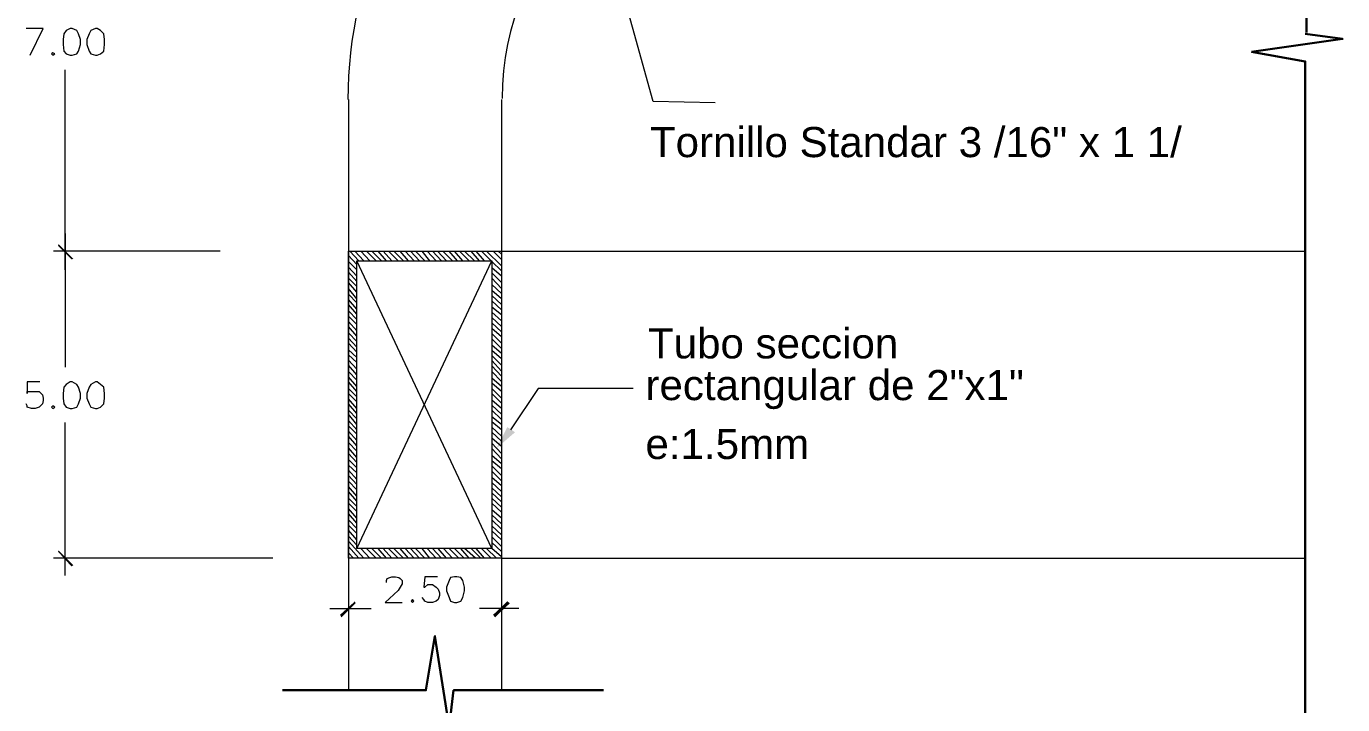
# Model space of a CAD drawing. Header units: inches. Extents: x -0.03 to 5.28, y 0.2 to 3.61.
# Drawn here: x 2.85 to 3.941, y 0.918 to 1.481 of the extents above; entities that cross this region are included whole.
import ezdxf

# ---------------------------------------------------------------- set-up
doc = ezdxf.new("R2010")
doc.units = ezdxf.units.IN
doc.header["$MEASUREMENT"] = 0
for name, color, linetype in [('PDF_PDF2_PDF4_PDF10_0', 7, 'Continuous'), ('PDF_PDF2_PDF4_PDF10_COTAS', 7, 'Continuous'), ('PDF_PDF2_PDF4_PDF10_COTAS-01', 7, 'Continuous'), ('PDF_Texto', 7, 'Continuous')]:
    doc.layers.add(name, color=color, linetype=linetype)
doc.layers.add('PDF_PDF2_PDF4_PDF10_PROYECCION 2', color=7, linetype='Continuous', true_color=0x7f7f7f)
doc.styles.add('PDF Arial', font='arial.ttf')

msp = doc.modelspace()

# ---------------------------------------------------------------- linework, layer by layer
at = {"layer": 'PDF_PDF2_PDF4_PDF10_0', "lineweight": 13}
for points in [[(3.421, 1.4177), (3.3696, 1.4188), (3.3182, 1.604)], [(2.8821, 1.2791), (2.8821, 1.445)], [(3.0105, 1.2946), (2.8724, 1.2946)], [(3.353, 1.1807), (3.2744, 1.1807), (3.2513, 1.1464)]]:
    msp.add_lwpolyline(points, dxfattribs=at)
at = {"layer": 'PDF_PDF2_PDF4_PDF10_0', "lineweight": 18}
msp.add_lwpolyline([(2.8532, 1.4573), (2.8639, 1.4793), (2.8499, 1.4793)], dxfattribs=at)
for points in [[(2.8863, 1.4793), (2.8831, 1.4777), (2.881, 1.475), (2.8804, 1.4702), (2.8804, 1.4659), (2.881, 1.4606), (2.8831, 1.4584), (2.8863, 1.4573), (2.8879, 1.4573), (2.8917, 1.4584), (2.8933, 1.4606), (2.8949, 1.4659), (2.8949, 1.4702), (2.8933, 1.475), (2.8917, 1.4777), (2.8879, 1.4793)], [(2.9072, 1.4793), (2.9035, 1.4777), (2.9019, 1.475), (2.9002, 1.4702), (2.9002, 1.4659), (2.9019, 1.4606), (2.9035, 1.4584), (2.9072, 1.4573), (2.9088, 1.4573), (2.9115, 1.4584), (2.9142, 1.4606), (2.9147, 1.4659), (2.9147, 1.4702), (2.9142, 1.475), (2.9115, 1.4777), (2.9088, 1.4793)], [(2.8719, 1.459), (2.8708, 1.4584), (2.8719, 1.4573), (2.8735, 1.4584)]]:
    msp.add_lwpolyline(points, close=True, dxfattribs=at)
at = {"layer": 'PDF_PDF2_PDF4_PDF10_0', "lineweight": 30}
msp.add_lwpolyline([(3.9102, 0.8858), (3.9102, 1.452), (3.8657, 1.46)], dxfattribs=at)
at = {"layer": 'PDF_PDF2_PDF4_PDF10_0', "lineweight": 5}
msp.add_lwpolyline([(3.2438, 1.0399), (3.2438, 0.9302)], dxfattribs=at)
at = {"layer": 'PDF_PDF2_PDF4_PDF10_0', "transparency": 33554559}
for points in [[(2.889, 1.2882), (2.8762, 1.2989), (2.8767, 1.3005)], [(2.8767, 1.3005), (2.8762, 1.2989), (2.889, 1.2882)], [(2.8874, 1.2877), (2.889, 1.2882), (2.8762, 1.2989)], [(2.8762, 1.2989), (2.889, 1.2882), (2.8874, 1.2877)], [(3.2551, 1.1443), (3.2396, 1.1309), (3.2487, 1.1485)], [(2.8767, 1.0463), (2.8762, 1.0452), (2.889, 1.034)], [(2.8762, 1.0452), (2.889, 1.034), (2.8874, 1.0329)], [(3.1224, 1.004), (3.1111, 0.9907), (3.11, 0.9928)], [(3.1229, 1.0024), (3.1224, 1.004), (3.1111, 0.9907)], [(3.2369, 0.9928), (3.2385, 0.9907), (3.2487, 1.004)], [(3.2385, 0.9907), (3.2487, 1.004), (3.2508, 1.0024)]]:
    msp.add_solid(points, dxfattribs=at)
at = {"layer": 'PDF_PDF2_PDF4_PDF10_COTAS', "lineweight": 30}
for points in [[(3.9112, 1.4761), (3.9112, 1.9353)], [(3.8657, 1.46), (3.9412, 1.4707), (3.9102, 1.475)], [(3.0624, 0.9302), (3.1812, 0.9302), (3.1887, 0.9751), (3.2005, 0.8997), (3.2042, 0.9302), (3.3284, 0.9302)]]:
    msp.add_lwpolyline(points, dxfattribs=at)
at = {"layer": 'PDF_PDF2_PDF4_PDF10_COTAS', "lineweight": 13}
for points in [[(2.8821, 1.3091), (2.8821, 1.1983)], [(3.0105, 1.2946), (2.8724, 1.2946)], [(2.8821, 1.0254), (2.8821, 1.1523)], [(3.117, 1.0656), (3.117, 0.9869)], [(3.2438, 1.0645), (3.2438, 0.9869)], [(3.0544, 1.0399), (2.8724, 1.0399)], [(3.1015, 0.9981), (3.1357, 0.9981)], [(3.2583, 0.9981), (3.2257, 0.9981)]]:
    msp.add_lwpolyline(points, dxfattribs=at)
at = {"layer": 'PDF_PDF2_PDF4_PDF10_COTAS', "lineweight": 18}
for points in [[(3.117, 1.2946), (3.2438, 1.2946), (3.2438, 1.0399), (3.117, 1.0399)], [(3.124, 1.2866), (3.2358, 1.2866), (3.2358, 1.0479), (3.124, 1.0479)], [(2.8863, 1.186), (2.8831, 1.1839), (2.881, 1.1817), (2.8804, 1.1764), (2.8804, 1.1726), (2.881, 1.1678), (2.8831, 1.1651), (2.8863, 1.1641), (2.8879, 1.1641), (2.8917, 1.1651), (2.8933, 1.1678), (2.8949, 1.1726), (2.8949, 1.1764), (2.8933, 1.1817), (2.8917, 1.1839), (2.8879, 1.186)], [(2.9072, 1.186), (2.9035, 1.1839), (2.9019, 1.1817), (2.9002, 1.1764), (2.9002, 1.1726), (2.9019, 1.1678), (2.9035, 1.1651), (2.9072, 1.1641), (2.9088, 1.1641), (2.9115, 1.1651), (2.9142, 1.1678), (2.9147, 1.1726), (2.9147, 1.1764), (2.9142, 1.1817), (2.9115, 1.1839), (2.9088, 1.186)], [(2.8719, 1.1662), (2.8708, 1.1651), (2.8719, 1.1641), (2.8735, 1.1651)], [(3.2048, 1.0244), (3.2016, 1.0238), (3.2005, 1.0212), (3.1984, 1.0158), (3.1984, 1.0126), (3.2005, 1.0072), (3.2016, 1.004), (3.2048, 1.003), (3.2069, 1.003), (3.2101, 1.004), (3.2117, 1.0072), (3.2133, 1.0126), (3.2133, 1.0158), (3.2117, 1.0212), (3.2101, 1.0238), (3.2069, 1.0244)], [(3.17, 1.0056), (3.1689, 1.004), (3.17, 1.003), (3.1711, 1.004)]]:
    msp.add_lwpolyline(points, close=True, dxfattribs=at)
for points in [[(2.8612, 1.186), (2.8505, 1.186), (2.8505, 1.1764), (2.8505, 1.178), (2.8542, 1.178), (2.8574, 1.178), (2.8606, 1.178), (2.8633, 1.1753), (2.8639, 1.1726), (2.8639, 1.1705), (2.8633, 1.1678), (2.8606, 1.1651), (2.8574, 1.1641), (2.8542, 1.1641), (2.8505, 1.1651), (2.8505, 1.1662), (2.8499, 1.1678)], [(3.1486, 1.0196), (3.1486, 1.0212), (3.1491, 1.0228), (3.1513, 1.0238), (3.1529, 1.0244), (3.1561, 1.0244), (3.1588, 1.0238), (3.1598, 1.0228), (3.1614, 1.0212), (3.1614, 1.0185), (3.1598, 1.0158), (3.1582, 1.0131), (3.1475, 1.003), (3.1614, 1.003)], [(3.1909, 1.0244), (3.1802, 1.0244), (3.1796, 1.0158), (3.1802, 1.0158), (3.1828, 1.018), (3.1866, 1.018), (3.1898, 1.0158), (3.1914, 1.0142), (3.1925, 1.011), (3.1925, 1.0089), (3.1914, 1.0056), (3.1898, 1.004), (3.1866, 1.003), (3.1828, 1.003), (3.1802, 1.004), (3.1796, 1.0056), (3.178, 1.0072)]]:
    msp.add_lwpolyline(points, dxfattribs=at)
at = {"layer": 'PDF_PDF2_PDF4_PDF10_COTAS-01', "lineweight": 13}
for points in [[(3.124, 1.2834), (3.117, 1.2909)], [(3.1256, 1.2866), (3.1181, 1.2946)], [(3.1298, 1.2866), (3.1224, 1.2946)], [(3.1347, 1.2866), (3.1272, 1.2946)], [(3.14, 1.2866), (3.132, 1.2946)], [(3.1443, 1.2866), (3.1363, 1.2946)], [(3.1486, 1.2866), (3.1416, 1.2946)], [(3.1529, 1.2866), (3.1459, 1.2946)], [(3.1582, 1.2866), (3.1502, 1.2946)], [(3.1625, 1.2866), (3.1545, 1.2946)], [(3.1668, 1.2866), (3.1598, 1.2946)], [(3.1716, 1.2866), (3.1641, 1.2946)], [(3.1759, 1.2866), (3.1684, 1.2946)], [(3.1802, 1.2866), (3.1727, 1.2946)], [(3.1844, 1.2866), (3.178, 1.2946)], [(3.1898, 1.2866), (3.1823, 1.2946)], [(3.1941, 1.2866), (3.1866, 1.2946)], [(3.1984, 1.2866), (3.1909, 1.2946)], [(3.2032, 1.2866), (3.1951, 1.2946)], [(3.2075, 1.2866), (3.2005, 1.2946)], [(3.2117, 1.2866), (3.2048, 1.2946)], [(3.2171, 1.2866), (3.2091, 1.2946)], [(3.2214, 1.2866), (3.2133, 1.2946)], [(3.2257, 1.2866), (3.2187, 1.2946)], [(3.2299, 1.2866), (3.223, 1.2946)], [(3.2353, 1.2866), (3.2273, 1.2946)], [(3.2438, 1.2823), (3.2315, 1.2946)], [(3.2438, 1.2877), (3.2369, 1.2946)], [(3.2438, 1.292), (3.2412, 1.2946)], [(3.124, 1.2791), (3.117, 1.2861)], [(3.124, 1.2738), (3.117, 1.2813)], [(3.124, 1.2695), (3.117, 1.277)], [(3.2438, 1.041), (3.2358, 1.0479), (3.124, 1.2866)], [(3.124, 1.0479), (3.2358, 1.2866)], [(3.2438, 1.2781), (3.2358, 1.2861)], [(3.2438, 1.2738), (3.2358, 1.2807)], [(3.124, 1.2652), (3.117, 1.2722)], [(3.124, 1.2604), (3.117, 1.2684)], [(3.2438, 1.2684), (3.2358, 1.2765)], [(3.2438, 1.2636), (3.2358, 1.2722)], [(3.2438, 1.2593), (3.2358, 1.2668)], [(3.124, 1.255), (3.117, 1.2636)], [(3.124, 1.2518), (3.117, 1.2588)], [(3.2438, 1.255), (3.2358, 1.262)], [(3.2438, 1.2502), (3.2358, 1.2577)], [(3.124, 1.2465), (3.117, 1.2545)], [(3.124, 1.2422), (3.117, 1.2502)], [(3.124, 1.2379), (3.117, 1.2449)], [(3.2438, 1.2459), (3.2358, 1.2534)], [(3.2438, 1.2417), (3.2358, 1.2481)], [(3.124, 1.2336), (3.117, 1.2406)], [(3.124, 1.2283), (3.117, 1.2363)], [(3.2438, 1.2368), (3.2358, 1.2438)], [(3.2438, 1.232), (3.2358, 1.2395)], [(3.2438, 1.2277), (3.2358, 1.2352)], [(3.124, 1.224), (3.117, 1.232)], [(3.124, 1.2197), (3.117, 1.2267)], [(3.124, 1.2149), (3.117, 1.2224)], [(3.2438, 1.2235), (3.2358, 1.2304)], [(3.2438, 1.2181), (3.2358, 1.2261)], [(3.124, 1.2106), (3.117, 1.2181)], [(3.124, 1.2063), (3.117, 1.2128)], [(3.2438, 1.2138), (3.2358, 1.2219)], [(3.2438, 1.2096), (3.2358, 1.2165)], [(3.2438, 1.2053), (3.2358, 1.2122)], [(3.124, 1.2021), (3.117, 1.2085)], [(3.124, 1.1967), (3.117, 1.2042)], [(3.2438, 1.1999), (3.2358, 1.2079)], [(3.2438, 1.1951), (3.2358, 1.2037)], [(3.124, 1.1919), (3.117, 1.1999)], [(3.124, 1.1876), (3.117, 1.1946)], [(3.124, 1.1823), (3.117, 1.1903)], [(3.2438, 1.1908), (3.2358, 1.1994)], [(3.2438, 1.1865), (3.2358, 1.1946)], [(3.124, 1.178), (3.117, 1.186)], [(3.124, 1.1737), (3.117, 1.1807)], [(3.2438, 1.1823), (3.2358, 1.1892)], [(3.2438, 1.178), (3.2358, 1.1849)], [(3.2438, 1.1726), (3.2358, 1.1807)], [(3.124, 1.1694), (3.117, 1.1764)], [(3.124, 1.1641), (3.117, 1.1721)], [(3.124, 1.1598), (3.117, 1.1678)], [(3.2438, 1.1683), (3.2358, 1.1764)], [(3.2438, 1.1641), (3.2358, 1.171)], [(3.124, 1.1555), (3.117, 1.1625)], [(3.124, 1.1507), (3.117, 1.1592)], [(3.2438, 1.1592), (3.2358, 1.1667)], [(3.2438, 1.155), (3.2358, 1.1625)], [(3.2438, 1.1507), (3.2358, 1.1571)], [(3.124, 1.1464), (3.117, 1.1539)], [(3.124, 1.1427), (3.117, 1.1496)], [(3.2438, 1.1464), (3.2358, 1.1528)], [(3.2438, 1.141), (3.2358, 1.1485)], [(3.124, 1.1373), (3.117, 1.1453)], [(3.124, 1.133), (3.117, 1.141)], [(3.124, 1.1287), (3.117, 1.1357)], [(3.2438, 1.1368), (3.2358, 1.1443)], [(3.2438, 1.1325), (3.2358, 1.1394)], [(3.2438, 1.1266), (3.2358, 1.1352)], [(3.124, 1.1234), (3.117, 1.1314)], [(3.124, 1.1191), (3.117, 1.1266)], [(3.2438, 1.1223), (3.2358, 1.1309)], [(3.2438, 1.118), (3.2358, 1.125)], [(3.124, 1.1148), (3.117, 1.1218)], [(3.124, 1.1105), (3.117, 1.117)], [(3.2438, 1.1138), (3.2358, 1.1207)], [(3.2438, 1.1084), (3.2358, 1.1164)], [(3.124, 1.1052), (3.117, 1.1127)], [(3.124, 1.1009), (3.117, 1.1084)], [(3.124, 1.0966), (3.117, 1.1036)], [(3.2438, 1.1041), (3.2358, 1.1121)], [(3.2438, 1.0998), (3.2358, 1.1068)], [(3.2438, 1.095), (3.2358, 1.1025)], [(3.124, 1.0913), (3.117, 1.0993)], [(3.124, 1.087), (3.117, 1.095)], [(3.2438, 1.0907), (3.2358, 1.0982)], [(3.2438, 1.0865), (3.2358, 1.0939)], [(3.124, 1.0827), (3.117, 1.0897)], [(3.124, 1.0784), (3.117, 1.0854)], [(3.124, 1.0731), (3.117, 1.0811)], [(3.2438, 1.0822), (3.2358, 1.0897)], [(3.2438, 1.0779), (3.2358, 1.0854)], [(3.124, 1.0688), (3.117, 1.0768)], [(3.124, 1.0645), (3.117, 1.0715)], [(3.2438, 1.0731), (3.2358, 1.08)], [(3.2438, 1.0683), (3.2358, 1.0758)], [(3.2438, 1.064), (3.2358, 1.0715)], [(3.124, 1.0602), (3.117, 1.0672)], [(3.124, 1.0549), (3.117, 1.0629)], [(3.2438, 1.0592), (3.2358, 1.0667)], [(3.2438, 1.0549), (3.2358, 1.0624)], [(3.124, 1.0506), (3.117, 1.0581)], [(3.1298, 1.0399), (3.117, 1.0538)], [(3.1256, 1.0399), (3.117, 1.0495)], [(3.1347, 1.0399), (3.1272, 1.0479)], [(3.14, 1.0399), (3.132, 1.0479)], [(3.1443, 1.0399), (3.1363, 1.0479)], [(3.1486, 1.0399), (3.1416, 1.0479)], [(3.1529, 1.0399), (3.1459, 1.0479)], [(3.1582, 1.0399), (3.1502, 1.0479)], [(3.1625, 1.0399), (3.1545, 1.0479)], [(3.1668, 1.0399), (3.1598, 1.0479)], [(3.1716, 1.0399), (3.1641, 1.0479)], [(3.1759, 1.0399), (3.1684, 1.0479)], [(3.1802, 1.0399), (3.1727, 1.0479)], [(3.1844, 1.0399), (3.178, 1.0479)], [(3.1898, 1.0399), (3.1823, 1.0479)], [(3.1941, 1.0399), (3.1866, 1.0479)], [(3.1984, 1.0399), (3.1914, 1.0479)], [(3.2032, 1.0399), (3.1957, 1.0479)], [(3.2085, 1.0399), (3.2005, 1.0479)], [(3.2128, 1.0399), (3.2048, 1.0479)], [(3.2171, 1.0399), (3.2101, 1.0479)], [(3.2224, 1.0399), (3.2133, 1.0479)], [(3.2267, 1.0399), (3.2187, 1.0479)], [(3.2299, 1.0399), (3.223, 1.0479)], [(3.2353, 1.0399), (3.2273, 1.0479)], [(3.2396, 1.0399), (3.2315, 1.0479)], [(3.2438, 1.0495), (3.2358, 1.0576)], [(3.2438, 1.0452), (3.2358, 1.0527)], [(3.1213, 1.0399), (3.117, 1.0442)]]:
    msp.add_lwpolyline(points, dxfattribs=at)
at = {"layer": 'PDF_PDF2_PDF4_PDF10_PROYECCION 2', "lineweight": 5}
for points in [[(3.117, 1.4204), (3.117, 0.9302)], [(3.2438, 1.4204), (3.2438, 1.2946), (3.9102, 1.2946)], [(3.2438, 1.0399), (3.9102, 1.0399)]]:
    msp.add_lwpolyline(points, dxfattribs=at)
for centre, radius, start, end in [((3.4668, 1.4202), 0.3503, 129.6717, 179.9615), ((3.4668, 1.4212), 0.2224, 90.0329, 179.967)]:
    msp.add_arc(centre, radius, start, end, dxfattribs=at)

# ---------------------------------------------------------------- texts
at = {"layer": 'PDF_Texto', "attachment_point": 7, "style": 'PDF Arial'}
for s, insert, char_height in [('Tornillo Standar 3 /16" x 1 1/', (3.3669, 1.3722), 0.024977), ('Tubo seccion', (3.3653, 1.2052), 0.024977), ('rectangular de 2"x1"', (3.3632, 1.1634), 0.024977), ('e:1.5mm', (3.3632, 1.1217), 0.02498)]:
    msp.add_mtext(s, dxfattribs=dict(at, insert=insert, char_height=char_height))

doc.saveas('drawing.dxf')
